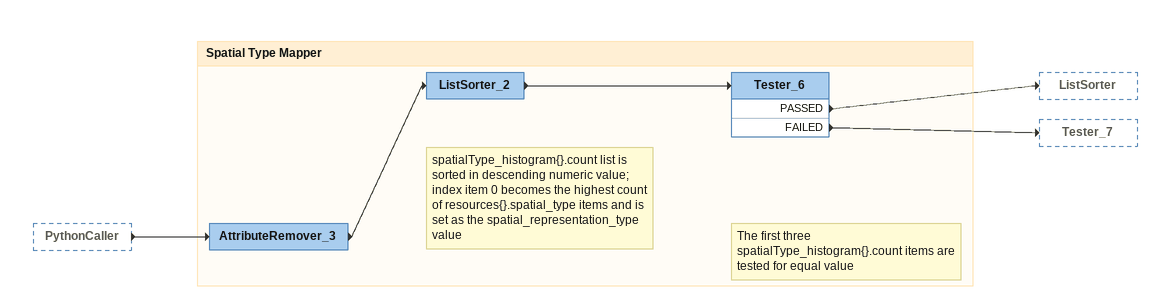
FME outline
PythonCaller [outside]
    -> AttributeRemover_3

Bookmark: Spatial Type Mapper
AttributeRemover_3
    -> ListSorter_2
Note: spatialType_histogram{}.count list is sorted in descending numeric value; index item 0 becomes the highest count of resources{}.spatial_type items and is set as the spatial_representation_type value
ListSorter_2
    -> Tester_6
Note: The first three spatialType_histogram{}.count items are tested for equal value
Tester_6
    PASSED -> ListSorter
    FAILED -> Tester_7
